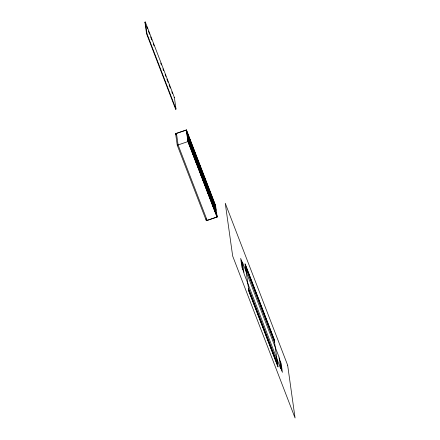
<?xml version="1.0" encoding="UTF-8"?>
<svg xmlns="http://www.w3.org/2000/svg" width="440" height="440" viewBox="0 0 440 440"><rect width="100%" height="100%" fill="white"/><g stroke="black" fill="none" stroke-linecap="round" stroke-linejoin="round"><path stroke-width="0.66" d="M144.93 22.127L145.299 22L174.378 97.482L176.006 109.082L175.643 109.208L146.559 33.726L144.93 22.127L145.426 23.402M146.559 33.726L146.927 33.6L145.299 22M174.009 97.609L174.378 97.482M175.621 133.633L186.466 129.932L215.545 205.42L217.173 217.019L206.333 220.715L177.254 145.233L175.621 133.633L176.115 134.91M215.628 207.493L215.341 205.453L186.302 130.081L176.484 133.43L178.107 144.975L207.141 220.347L216.964 216.997L216.293 212.245M177.254 145.233L188.095 141.531L186.466 129.932M245.119 264.242L274.197 339.724M245.322 265.689L274.401 341.171M245.514 267.053L274.593 342.534M242.605 263.412L240.669 258.379L241.918 267.245L243.854 272.278M279.23 358.463L281.166 363.495L282.414 372.367L280.473 367.334M248.485 288.206L277.569 363.688M248.677 289.57L277.761 365.057M248.881 291.016L277.964 366.504M146.657 26.604L147.395 28.523M148.379 31.081L149.611 34.282M150.601 36.839L151.833 40.035M153.307 43.873L154.049 45.793M160.705 63.063L161.441 64.983M162.921 68.822L163.658 70.741M165.138 74.58L165.88 76.5M166.864 79.057L168.097 82.258M169.081 84.816L170.313 88.011M171.793 91.85L172.535 93.77M186.654 131.302L215.738 206.784M189.745 139.761L190.487 141.686M191.966 145.536L192.709 147.455M203.83 176.314L204.567 178.239M186.494 131.417L187.187 133.227M187.561 136.048L187.985 137.159M213.725 204.32L188.062 137.715L188.375 139.931M188.139 138.264L213.802 204.875M188.221 138.82L213.879 205.431M188.298 139.376L213.956 205.981M188.793 141.02L214.032 206.536M188.452 140.487L214.115 207.091M214.192 207.647L188.529 141.037L188.843 143.253M188.606 141.592L214.269 208.203M146.927 33.6L176.006 109.082M187.902 140.168L216.981 215.655M188.766 142.698L191.29 149.254M192.132 151.437L192.549 152.526M196.757 163.449L197.181 164.538L196.399 158.983M197.599 165.632L198.022 166.727L197.241 161.166M198.44 167.816L201.591 176.006L200.811 170.445M202.015 177.095L202.433 178.189L201.652 172.629M202.857 179.278L205.799 186.923M206.222 188.018L206.641 189.107M207.064 190.201L210.43 198.935L209.649 193.38M210.848 200.03L211.272 201.119L210.49 195.564M211.69 202.213L212.113 203.302L211.332 197.747M212.531 204.397L214.423 209.308L213.642 203.748L188.403 138.232L189.261 144.342M187.737 140.288L188.98 142.967L187.732 134.096M189.063 143.831L191.043 148.962M191.532 150.244L215.248 211.799M188.095 141.531L217.173 217.019M216.964 216.997L187.924 141.625L186.302 130.081M280.302 361.257L281.551 370.128M241.532 260.612L242.776 269.484M215.82 208.846L216.007 210.205M215.908 212.856L214.451 203.891M214.5 209.858L214.583 210.413M213.329 202.934L214.187 209.044M213.015 202.114L213.873 208.225M212.591 201.025L213.45 207.136M212.174 199.931L213.032 206.041M211.75 198.836L212.608 204.952M212.267 204.413L212.344 204.969M210.909 196.653L211.767 202.769M211.426 202.23L211.503 202.785M210.067 194.469L210.925 200.58M210.507 199.49L210.661 200.602M209.226 192.286L210.166 198.952M208.808 191.197L209.589 196.752M209.666 197.307L209.82 198.418M208.384 190.102L209.165 195.663M209.248 196.213L209.325 196.768M207.966 189.007L208.901 195.679M207.543 187.919L208.483 194.585M207.125 186.824L208.06 193.496M206.701 185.735L207.642 192.401M206.283 184.641L207.218 191.306M205.86 183.552L206.723 189.662M205.441 182.457L206.377 189.123M205.018 181.363L205.882 187.479M204.6 180.274L205.535 186.94M204.177 179.179L205.04 185.295M203.759 178.09L204.617 184.201M203.335 176.996L204.198 183.112M202.917 175.906L203.775 182.017M202.494 174.812L203.357 180.923M202.076 173.723L202.934 179.834M202.593 179.295L202.67 179.85M201.234 171.534L202.092 177.65M201.751 177.111L201.828 177.667M200.393 169.351L201.251 175.466M200.079 168.537L201.014 175.203M199.76 167.717L200.624 173.833M199.342 166.628L200.2 172.739M198.919 165.534L199.782 171.644M198.501 164.445L199.359 170.555M206.058 218.785L206.333 220.715M198.083 163.35L198.941 169.461M197.659 162.261L198.517 168.371M196.818 160.072L197.676 166.188M197.335 165.649L197.412 166.205M195.976 157.889L196.834 164.005M195.558 156.799L196.339 162.355L192.973 153.621L193.127 154.726M196.493 163.465L196.57 164.021M195.135 155.705L195.916 161.266M195.993 161.816L196.07 162.371M194.716 154.616L195.498 160.171M195.575 160.727L195.652 161.282M194.293 153.522L195.074 159.082M195.151 159.632L195.228 160.188M193.875 152.427L194.656 157.988M194.733 158.543L194.81 159.099M193.452 151.338L194.387 158.004M193.034 150.244L193.969 156.915M192.61 149.155L193.468 155.265M192.192 148.06L192.891 153.065M191.769 146.971L192.627 153.082M191.351 145.877L192.286 152.543M190.927 144.788L191.785 150.898M190.509 143.693L191.367 149.804M190.086 142.599L190.944 148.715M189.668 141.51L190.526 147.62M189.244 140.415L190.102 146.531M188.826 139.326L189.684 145.437M187.688 135.729L187.864 136.994M188.133 138.897L188.309 140.162M187.644 136.62L187.721 137.175M175.461 107.921L175.643 109.208M287.65 365.206L225.247 203.225L232.667 256.025L295.07 418L287.65 365.206M274.126 339.191L245.042 263.703L248.958 291.555L278.036 367.037L274.126 339.191M279.037 357.099L242.418 262.042L244.046 273.647L280.665 368.698L279.037 357.099"/></g></svg>
